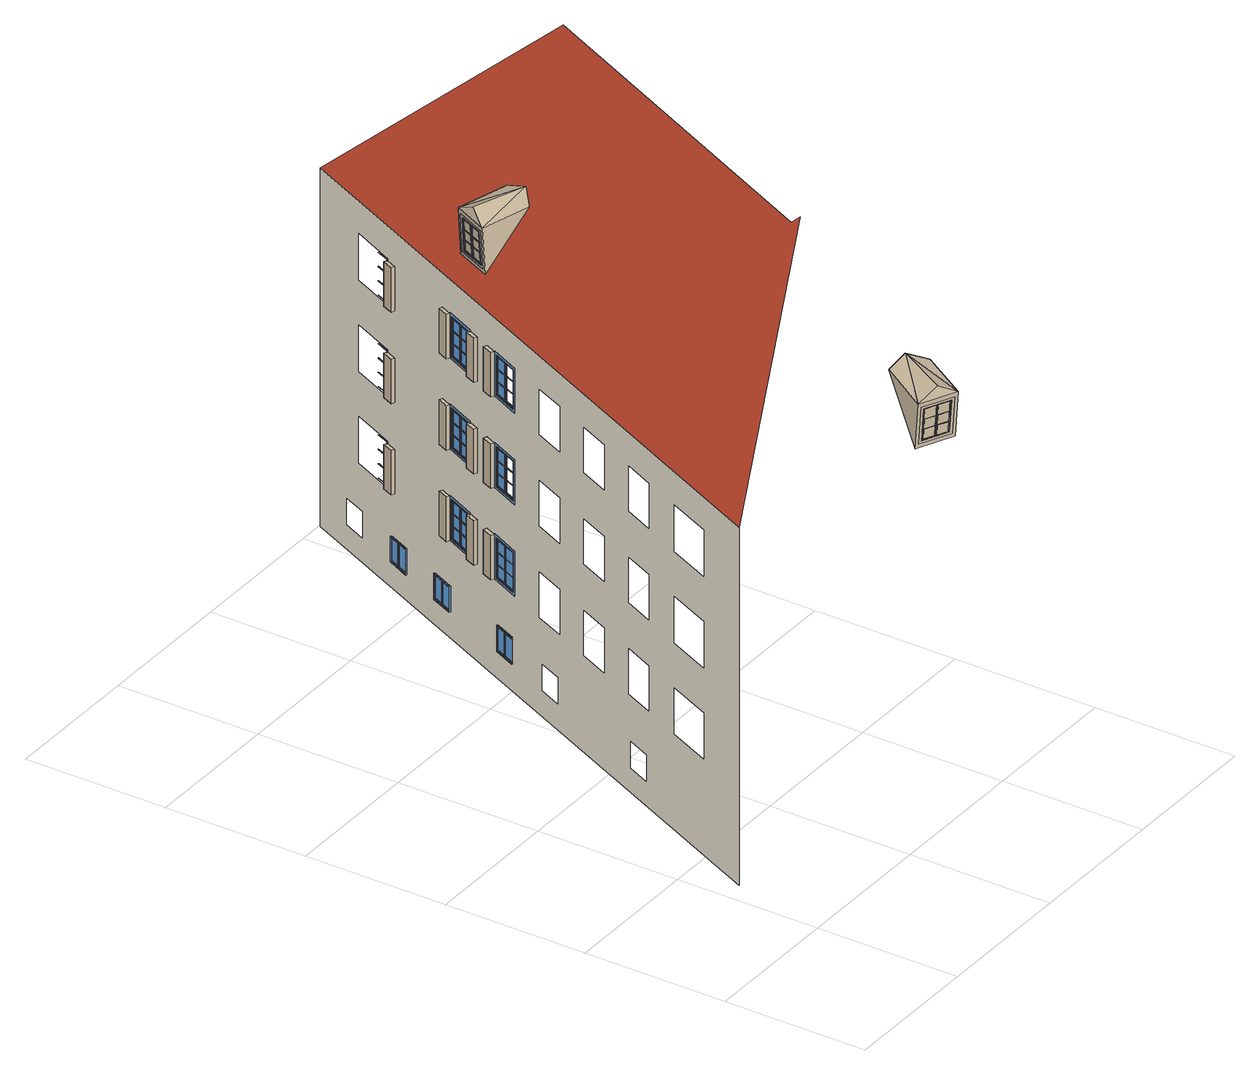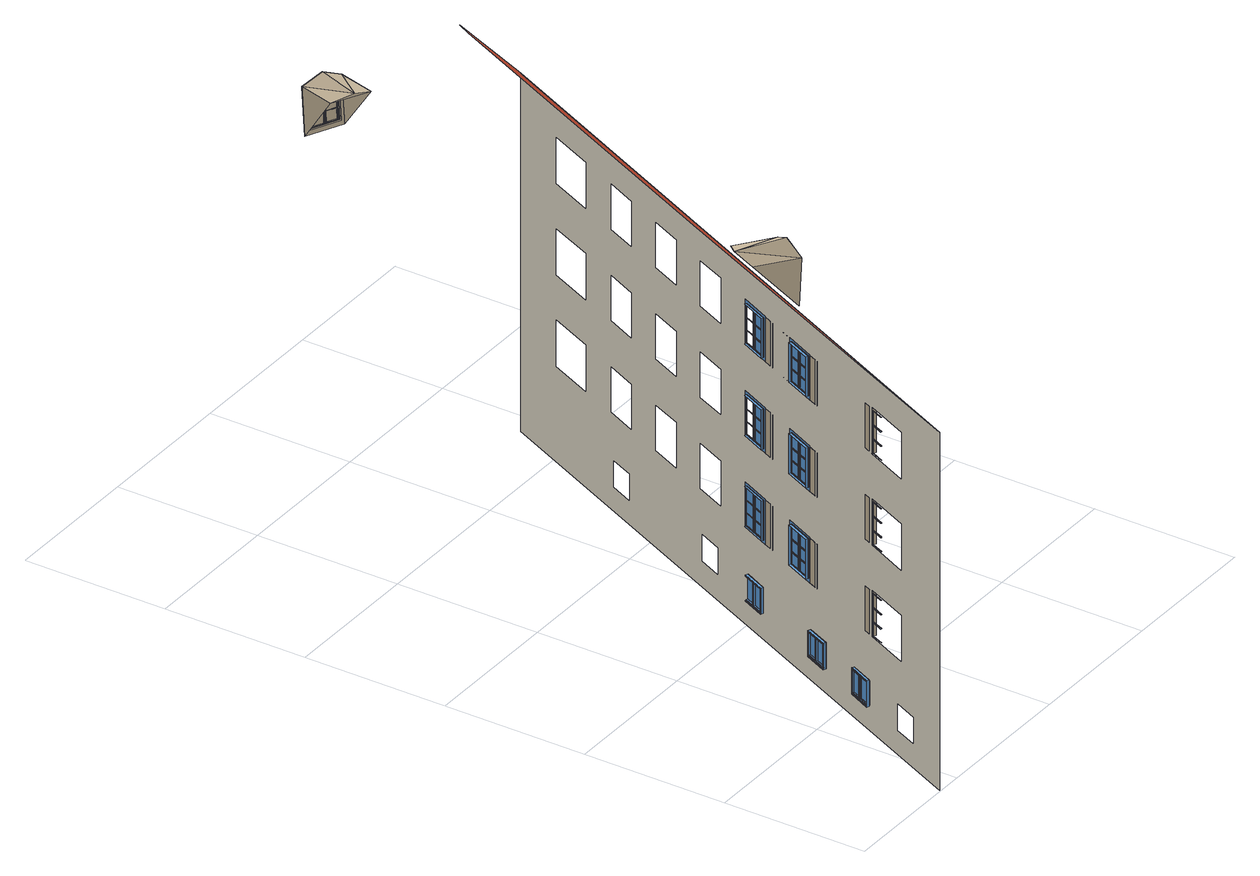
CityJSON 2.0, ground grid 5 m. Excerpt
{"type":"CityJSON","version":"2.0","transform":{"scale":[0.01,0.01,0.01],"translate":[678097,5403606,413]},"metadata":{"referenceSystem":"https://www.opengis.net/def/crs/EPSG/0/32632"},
"CityObjects":{
"building1":{"type":"Building","attributes":{"measuredHeight":18.85},"children":["building1-1","building1-2","building1-3","building1-4","building1-5","building1-6","building1-7","building1-8","building1-9","building1-10","building1-11","building1-12","building1-13","building1-14"],"geometry":[{"type":"MultiSurface","lod":"3","boundaries":[[[0,1,2,3]],[[4,5,6,7]],[[8,9,10,11]],[[12,13,14,15]],[[16,17,18,19]],[[20,21,22,23]],[[24,25,26,27]],[[28,29,30,31]],[[32,33,34,35]],[[36,37,38,39]],[[40,41,42,43]],[[12,13,44,45]],[[7,4,46,47]],[[8,9,48,49]],[[50,51,52,53],[19,18,1,0]],[[54,55,56,57]],[[58,59,51,50]],[[2,3,16,17]],[[60,55,54,61],[17,2,3,16]],[[62,63,64,65]],[[66,67,68,69]],[[70,71,72,73]],[[74,75,76,77],[78,79,80,81,82,83,57,56]],[[84,85,53,52]],[[86,87,88,89]],[[90,91,92,93]],[[94,95,96,97]],[[28,98,99,100]],[[20,101,102,103]],[[24,104,105,106]],[[40,107,108,109]],[[32,110,111,112]],[[36,113,114,115]],[[8,11,116,117]],[[12,15,118,119]],[[7,6,120,121]],[[122,123,75,76]],[[101,20,23,124]],[[104,24,27,125]],[[98,28,31,126]],[[110,32,35,127]],[[113,36,39,128]],[[107,40,43,129]],[[15,12,45,130]],[[6,7,47,131]],[[11,8,49,132]],[[83,80,79,57]],[[61,54,57,79]],[[133,134,80,83]],[[135,136,137,138]],[[139,140,141,142]],[[143,144,145,146]],[[147,148,149,150]],[[151,152,153,154]],[[155,156,157,158]],[[159,160,161,162]],[[163,164,165,166]],[[167,168,169,170]],[[171,123,122,172],[173,59,58,85,84,174,175,176]],[[17,2,1,18]],[[144,143,177,178]],[[140,139,179,180]],[[136,135,181,182]],[[156,155,183,184]],[[152,151,185,186]],[[148,147,187,188]],[[168,167,189,190]],[[164,163,191,192]],[[160,159,193,194]],[[87,86,195,196]],[[91,90,197,198]],[[95,94,199,200]],[[201,202,203,204]],[[63,62,86,87],[205,206,207,208],[209,210,211,212]],[[67,66,90,91],[213,214,215,216],[217,218,219,220]],[[71,70,94,95],[221,222,223,224],[225,226,227,228]],[[229,230,231,232],[195,65,64,196]],[[233,234,235,236],[197,69,68,198]],[[237,238,239,240],[199,73,72,200]],[[84,52,51,59]],[[173,241,242,174]],[[59,173,174,84]],[[63,62,243,244]],[[67,66,245,246]],[[71,70,247,248]],[[171,172,77,74]],[[140,249,250,141]],[[144,251,252,145]],[[136,253,254,137]],[[152,255,256,153]],[[156,257,258,157]],[[148,259,260,149]],[[164,261,262,165]],[[168,263,264,169]],[[160,265,266,161]],[[134,267,81,80]],[[143,268,269,177]],[[135,270,271,181]],[[139,272,273,179]],[[155,274,275,183]],[[147,276,277,187]],[[151,278,279,185]],[[167,280,281,189]],[[159,282,283,193]],[[163,284,285,191]],[[201,286,287,202]],[[288,286,201,204]],[[202,287,289,203]],[[205,208,207,206],[250,290,142,141],[291,138,137,254],[292,146,145,252]],[[213,216,215,214],[256,293,154,153],[294,150,149,260],[295,158,157,258]],[[221,224,223,222],[262,296,166,165],[297,162,161,266],[298,170,169,264]],[[270,135,138,291]],[[272,139,142,290]],[[268,143,146,292]],[[276,147,150,294]],[[278,151,154,293]],[[274,155,158,295]],[[282,159,162,297]],[[284,163,166,296]],[[280,167,170,298]],[[173,176,299,241]],[[140,139,272,249]],[[152,151,278,255]],[[164,163,284,261]],[[253,136,135,270]],[[251,144,143,268]],[[259,148,147,276]],[[257,156,155,274]],[[265,160,159,282]],[[263,168,167,280]],[[300,133,83,82]],[[251,144,178,301]],[[249,140,180,302]],[[253,136,182,303]],[[257,156,184,304]],[[255,152,186,305]],[[259,148,188,306]],[[263,168,190,307]],[[261,164,192,308]],[[265,160,194,309]],[[267,134,133,300],[286,287,202,201]],[[289,203,204,288,310,242,241,299]],[[175,174,242,310]],[[311,312,313,314,315]],[[249,272,290,250]],[[253,270,291,254]],[[251,268,292,252]],[[255,278,293,256]],[[259,276,294,260]],[[257,274,295,258]],[[261,284,296,262]],[[265,282,297,266]],[[263,280,298,264]],[[267,300,82,81]],[[268,251,301,269]],[[272,249,302,273]],[[270,253,303,271]],[[274,257,304,275]],[[278,255,305,279]],[[276,259,306,277]],[[280,263,307,281]],[[284,261,308,285]],[[282,265,309,283]],[[63,87,196,64]],[[67,91,198,68]],[[71,95,200,72]],[[289,287,286,288]],[[74,75,123,171]],[[87,63,244,88]],[[91,67,246,92]],[[95,71,248,96]],[[176,175,310,288,289,299]],[[316,314,313,317],[236,235,234,233],[318,319,320,321],[322,323,324,325],[326,327,328,329],[239,238,237,240],[330,331,332,333],[232,231,230,229],[334,335,336,337],[338,339,340,341],[342,343,344,345],[346,347,348,349],[350,351,352,353],[354,355,356,357],[358,359,360,361],[362,363,364,365],[366,367,368,369],[370,371,372,373,374,375],[376,377,378,379,380,381],[382,383,384,385,386,387],[388,389,390,391],[392,393,394,395],[396,397,398,399],[400,401,402,403,404,405],[406,407,408,409,410,411],[74,77,76,75],[412,413,414,415],[416,417,418,419]],[[420,421,422,423]],[[424,425,426,427]],[[428,429,430,431]],[[421,420,432,433]],[[425,424,434,435]],[[429,428,436,437]],[[438,439,440,441]],[[442,443,444,445]],[[446,447,448,449]],[[450,451,452,453]],[[454,455,456,457]],[[458,459,460,461]],[[462,463,464,465]],[[466,467,468,469]],[[470,471,472,473]],[[443,442,474,475]],[[447,446,476,477]],[[439,438,478,479]],[[455,454,480,481]],[[459,458,482,483]],[[451,450,484,485]],[[467,466,486,487]],[[471,470,488,489]],[[463,462,490,491]],[[443,492,493,444]],[[439,494,495,440]],[[447,496,497,448]],[[455,498,499,456]],[[451,500,501,452]],[[459,502,503,460]],[[467,504,505,468]],[[463,506,507,464]],[[471,508,509,472]],[[446,510,511,476]],[[438,512,513,478]],[[442,514,515,474]],[[458,516,517,482]],[[450,518,519,484]],[[454,520,521,480]],[[470,522,523,488]],[[462,524,525,490]],[[466,526,527,486]],[[528,529,530,531],[495,532,441,440],[533,449,448,497],[534,445,444,493]],[[535,536,537,538],[501,539,453,452],[540,461,460,503],[541,457,456,499]],[[542,543,544,545],[507,546,465,464],[547,473,472,509],[548,469,468,505]],[[510,446,449,533]],[[512,438,441,532]],[[514,442,445,534]],[[516,458,461,540]],[[518,450,453,539]],[[520,454,457,541]],[[522,470,473,547]],[[524,462,465,546]],[[526,466,469,548]],[[496,447,446,510]],[[492,443,442,514]],[[502,459,458,516]],[[498,455,454,520]],[[508,471,470,522]],[[504,467,466,526]],[[439,438,512,494]],[[451,450,518,500]],[[463,462,524,506]],[[492,443,475,549]],[[494,439,479,550]],[[496,447,477,551]],[[498,455,481,552]],[[500,451,485,553]],[[502,459,483,554]],[[504,467,487,555]],[[506,463,491,556]],[[508,471,489,557]],[[421,558,559,422]],[[425,560,561,426]],[[429,562,563,430]],[[420,564,565,432]],[[424,566,567,434]],[[428,568,569,436]],[[496,510,533,497]],[[492,514,534,493]],[[494,512,532,495]],[[502,516,540,503]],[[498,520,541,499]],[[500,518,539,501]],[[508,522,547,509]],[[504,526,548,505]],[[506,524,546,507]],[[514,492,549,515]],[[512,494,550,513]],[[510,496,551,511]],[[520,498,552,521]],[[518,500,553,519]],[[516,502,554,517]],[[526,504,555,527]],[[524,506,556,525]],[[522,508,557,523]],[[570,571,572,573]],[[574,575,576,577]],[[578,579,580,581]],[[582,583,584,585]],[[586,587,588,589]],[[590,591,592,593]],[[594,595,596,597]],[[598,599,600,601]],[[602,603,604,605]],[[579,578,606,607]],[[575,574,608,609]],[[571,570,610,611]],[[591,590,612,613]],[[587,586,614,615]],[[583,582,616,617]],[[603,602,618,619]],[[599,598,620,621]],[[595,594,622,623]],[[564,420,423,624]],[[566,424,427,625]],[[568,428,431,626]],[[558,421,420,564],[627,628,629,630],[528,531,530,529]],[[560,425,424,566],[631,632,633,634],[535,538,537,536]],[[562,429,428,568],[635,636,637,638],[542,545,544,543]],[[325,324,323,322],[423,422,559,624]],[[333,332,331,330],[427,426,561,625]],[[354,357,356,355],[431,430,563,626]],[[558,421,433,639]],[[560,425,435,640]],[[562,429,437,641]],[[575,642,643,576]],[[579,644,645,580]],[[571,646,647,572]],[[587,648,649,588]],[[591,650,651,592]],[[583,652,653,584]],[[599,654,655,600]],[[603,656,657,604]],[[595,658,659,596]],[[578,660,661,606]],[[570,662,663,610]],[[574,664,665,608]],[[590,666,667,612]],[[582,668,669,616]],[[586,670,671,614]],[[602,672,673,618]],[[594,674,675,622]],[[598,676,677,620]],[[627,630,629,628],[643,678,577,576],[679,573,572,647],[680,581,580,645]],[[631,634,633,632],[649,681,589,588],[682,585,584,653],[683,593,592,651]],[[635,638,637,636],[655,684,601,600],[685,597,596,659],[686,605,604,657]],[[662,570,573,679]],[[664,574,577,678]],[[660,578,581,680]],[[668,582,585,682]],[[670,586,589,681]],[[666,590,593,683]],[[674,594,597,685]],[[676,598,601,684]],[[672,602,605,686]],[[646,571,570,662]],[[644,579,578,660]],[[652,583,582,668]],[[650,591,590,666]],[[658,595,594,674]],[[656,603,602,672]],[[575,574,664,642]],[[587,586,670,648]],[[599,598,676,654]],[[644,579,607,687]],[[642,575,609,688]],[[646,571,611,689]],[[650,591,613,690]],[[648,587,615,691]],[[652,583,617,692]],[[656,603,619,693]],[[654,599,621,694]],[[658,595,623,695]],[[642,664,678,643]],[[646,662,679,647]],[[644,660,680,645]],[[648,670,681,649]],[[652,668,682,653]],[[650,666,683,651]],[[654,676,684,655]],[[658,674,685,659]],[[656,672,686,657]],[[660,644,687,661]],[[664,642,688,665]],[[662,646,689,663]],[[666,650,690,667]],[[670,648,691,671]],[[668,652,692,669]],[[672,656,693,673]],[[676,654,694,677]],[[674,658,695,675]],[[558,564,624,559]],[[560,566,625,561]],[[562,568,626,563]],[[564,558,639,565]],[[566,560,640,567]],[[568,562,641,569]],[[696,697,698,699]],[[388,391,700,701]],[[702,703,704,705]],[[706,707,708,709]],[[697,710,711,698]],[[703,712,713,704]],[[705,714,715,702]],[[708,716,717,709],[702,715,712,703]],[[718,696,699,719]],[[707,720,716,708]],[[713,704,705,714]],[[697,696,718,710],[714,713,704,705]],[[390,389,388,391],[698,711,721,722,723,724,719,699]],[[725,706,709,717]],[[701,726,389,388]],[[724,721,711,719]],[[710,718,719,711]],[[727,728,721,724]],[[729,726,701,700],[730,720,707,706,725,731,732,733]],[[714,713,712,715]],[[734,735,736,737]],[[725,717,716,720]],[[730,738,739,731]],[[720,730,731,725]],[[729,700,391,390]],[[728,740,722,721]],[[734,741,742,735]],[[735,742,743,736]],[[744,741,734,737]],[[730,733,745,738]],[[746,727,724,723]],[[740,728,727,746],[741,742,735,734]],[[743,736,737,744,747,739,738,745]],[[732,731,739,747]],[[740,746,723,722]],[[743,742,741,744]],[[390,389,726,729]],[[733,732,747,744,743,745]],[[748,749,750,751]],[[393,392,752,753]],[[754,755,756,757]],[[758,759,760,761]],[[749,762,763,750]],[[755,764,765,756]],[[757,766,767,754]],[[760,768,769,761],[754,767,764,755]],[[770,748,751,771]],[[759,772,768,760]],[[765,756,757,766]],[[749,748,770,762],[766,765,756,757]],[[395,394,393,392],[750,763,773,774,775,776,771,751]],[[777,758,761,769]],[[753,778,394,393]],[[776,773,763,771]],[[762,770,771,763]],[[779,780,773,776]],[[781,778,753,752],[782,772,759,758,777,783,784,785]],[[766,765,764,767]],[[786,787,788,789]],[[777,769,768,772]],[[782,790,791,783]],[[772,782,783,777]],[[781,752,392,395]],[[780,792,774,773]],[[786,793,794,787]],[[795,793,786,789]],[[787,794,796,788]],[[782,785,797,790]],[[798,779,776,775]],[[792,780,779,798],[793,794,787,786]],[[796,788,789,795,799,791,790,797]],[[784,783,791,799]],[[792,798,775,774]],[[796,794,793,795]],[[395,394,778,781]],[[785,784,799,795,796,797]],[[800,801,802,803]],[[804,805,806,807]],[[808,809,810,811]],[[812,813,814,815]],[[816,817,818,819]],[[820,821,822,823]],[[824,825,826,827]],[[828,829,830,831]],[[832,833,834,835]],[[801,800,836,837]],[[805,804,838,839]],[[809,808,840,841]],[[813,812,842,843]],[[817,816,844,845]],[[821,820,846,847]],[[825,824,848,849]],[[829,828,850,851]],[[833,832,852,853]],[[801,854,855,802]],[[809,856,857,810]],[[805,858,859,806]],[[813,860,861,814]],[[821,862,863,822]],[[817,864,865,818]],[[825,866,867,826]],[[833,868,869,834]],[[829,870,871,830]],[[804,872,873,838]],[[808,874,875,840]],[[800,876,877,836]],[[816,878,879,844]],[[820,880,881,846]],[[812,882,883,842]],[[828,884,885,850]],[[832,886,887,852]],[[824,888,889,848]],[[876,800,803,890]],[[874,808,811,891]]],"semantics":{"surfaces":[{"type":"Window"},{"type":"RoofSurface","klumMaterialClass":"Ceramic","klumMaterialIndex":"D201","materialUncertainty":0.3},{"type":"WallSurface"}],"values":[0,0,0,0,0,0,0,0,0,0,0,0,0,0,0,0,0,0,0,0,0,0,0,0,0,0,0,0,0,0,0,0,0,0,0,0,0,0,0,0,0,0,0,0,0,0,0,0,0,0,0,0,0,0,0,0,0,0,0,0,0,0,0,0,0,0,0,0,0,0,0,0,0,0,0,0,0,0,0,0,0,0,0,0,0,0,0,0,0,0,0,0,0,0,0,0,0,0,0,0,0,0,0,0,0,0,0,0,0,0,0,0,0,0,0,0,0,0,0,0,0,0,0,0,0,0,0,0,0,0,0,0,0,0,0,0,0,0,0,0,0,0,0,1,0,0,0,0,0,0,0,0,0,0,0,0,0,0,0,0,0,0,0,0,0,0,0,0,0,0,0,0,2,0,0,0,0,0,0,0,0,0,0,0,0,0,0,0,0,0,0,0,0,0,0,0,0,0,0,0,0,0,0,0,0,0,0,0,0,0,0,0,0,0,0,0,0,0,0,0,0,0,0,0,0,0,0,0,0,0,0,0,0,0,0,0,0,0,0,0,0,0,0,0,0,0,0,0,0,0,0,0,0,0,0,0,0,0,0,0,0,0,0,0,0,0,0,0,0,0,0,0,0,0,0,0,0,0,0,0,0,0,0,0,0,0,0,0,0,0,0,0,0,0,0,0,0,0,0,0,0,0,0,0,0,0,0,0,0,0,0,0,0,0,0,0,0,0,0,0,0,0,0,0,0,0,0,0,0,0,0,0,0,0,0,0,0,0,0,0,0,0,0,0,0,0,0,0,0,0,0,0,0,0,0,0,0,0,0,0,0,0,0,0,0,0,0,0,0,0,0,0,0,0,0,0,0,0,0,0,0,0,0,0,0,0,0,0,0,0,0,0,0,0,0,0,0,0,0,0,0,0,0,0,0,0,0,0,0,0,0,0,0,0,0,0,0,0,0,0,0,0,0,0,0,0,0,0,0,0,0,0,0,0,0,0,0,0,0,0,0,0,0,0,0,0,0,0,0,0,0,0,0,0,0,0,0,0,0,0,0,0,0,0,0,0,0,0,0,0,0,0,0,0,0,0,0,0,0,0,0,0,0,0,0]}}]},
"building1-1":{"type":"BuildingInstallation","parents":["building1"],"geometry":[{"type":"MultiSurface","lod":"3","boundaries":[[[892,893,894]],[[895,896,892,894],[897,898,899,900]],[[901,896,895]],[[902,903,904,905]],[[903,906,907,904]],[[908,902,905,909]],[[900,899,898,897],[907,909,905,904]],[[906,908,909,907]],[[892,896,910]],[[911,893,901]],[[911,893,892]],[[892,910,911]],[[896,901,911]],[[911,910,896]],[[911,892,896]],[[902,908,906,903],[912,913,914,915],[916,917,918,919]],[[908,906,920,921]],[[906,903,922,920]],[[902,908,921,923]],[[903,902,923,922]],[[924,925,926,927]],[[928,929,930,931]],[[925,928,931,926]],[[929,924,927,930]],[[932,933,934,935]],[[936,937,938,939]],[[940,936,939,941]],[[942,943,944,945]],[[943,932,935,944]],[[937,946,947,938]],[[946,940,941,947]],[[933,942,945,934]],[[912,915,914,913],[948,949,950,951],[952,953,954,955],[956,957,958,959]],[[916,919,918,917],[960,961,962,963],[964,965,966,967],[968,969,970,971]],[[972,973,974,975]],[[973,976,977,974]],[[978,972,975,979]],[[976,978,979,977]],[[980,981,982,983]],[[981,984,985,982]],[[986,987,988,989]],[[984,990,991,985]],[[992,993,994,995]],[[990,980,983,991]],[[987,992,995,988]],[[993,986,989,994]],[[942,943,932,933]],[[928,929,924,925]],[[936,937,946,940]],[[942,933,956,959]],[[928,925,948,951]],[[946,937,954,953]],[[940,946,953,952]],[[937,936,955,954]],[[943,942,959,958]],[[932,943,958,957]],[[933,932,957,956]],[[924,929,950,949]],[[929,928,951,950]],[[925,924,949,948]],[[936,940,952,955]],[[972,973,976,978]],[[990,980,981,984]],[[987,992,993,986]],[[993,992,962,961]],[[992,987,963,962]],[[987,986,960,963]],[[990,984,964,967]],[[981,980,966,965]],[[972,978,968,971]],[[984,981,965,964]],[[973,972,971,970]],[[986,993,961,960]],[[980,990,967,966]],[[976,973,970,969]],[[978,976,969,968]]]}]},
"building1-2":{"type":"BuildingInstallation","attributes":{"materialClass":"Wood","materialName":"PaintedWood","materialUncertainty":0.3},"parents":["building1"],"geometry":[{"type":"MultiSurface","lod":"3","boundaries":[[[996,997,998,236]],[[236,999,1000,996]],[[997,1001,1002,998]],[[998,1002,999,236]],[[1001,1000,999,1002]],[[996,1000,1001,997]]]}]},
"building1-3":{"type":"BuildingInstallation","attributes":{"materialClass":"Wood","materialName":"PaintedWood","materialUncertainty":0.3},"parents":["building1"],"geometry":[{"type":"MultiSurface","lod":"3","boundaries":[[[1003,1004,1005,232]],[[232,1006,1007,1003]],[[1004,1008,1009,1005]],[[1005,1009,1006,232]],[[1008,1007,1006,1009]],[[1003,1007,1008,1004]]]}]},
"building1-4":{"type":"BuildingInstallation","attributes":{"materialClass":"Wood","materialName":"PaintedWood","materialUncertainty":0.3},"parents":["building1"],"geometry":[{"type":"MultiSurface","lod":"3","boundaries":[[[1010,1011,1012,240]],[[240,1013,1014,1010]],[[1011,1015,1016,1012]],[[1012,1016,1013,240]],[[1015,1014,1013,1016]],[[1010,1014,1015,1011]]]}]},
"building1-5":{"type":"BuildingInstallation","attributes":{"materialClass":"Wood","materialName":"PaintedWood","materialUncertainty":0.3},"parents":["building1"],"geometry":[{"type":"MultiSurface","lod":"3","boundaries":[[[333,1017,1018,1019]],[[1019,1020,1021,333]],[[1017,1022,1023,1018]],[[1018,1023,1020,1019]],[[1022,1021,1020,1023]],[[333,1021,1022,1017]]]}]},
"building1-6":{"type":"BuildingInstallation","attributes":{"materialClass":"Wood","materialName":"PaintedWood","materialUncertainty":0.3},"parents":["building1"],"geometry":[{"type":"MultiSurface","lod":"3","boundaries":[[[354,1024,1025,1026]],[[1026,1027,1028,354]],[[1024,1029,1030,1025]],[[1025,1030,1027,1026]],[[1029,1028,1027,1030]],[[354,1028,1029,1024]]]}]},
"building1-7":{"type":"BuildingInstallation","attributes":{"materialClass":"Wood","materialName":"PaintedWood","materialUncertainty":0.3},"parents":["building1"],"geometry":[{"type":"MultiSurface","lod":"3","boundaries":[[[325,1031,1032,1033]],[[1033,1034,1035,325]],[[1031,1036,1037,1032]],[[1032,1037,1034,1033]],[[1036,1035,1034,1037]],[[325,1035,1036,1031]]]}]},
"building1-8":{"type":"BuildingInstallation","attributes":{"materialClass":"Wood","materialName":"PaintedWood","materialUncertainty":0.3},"parents":["building1"],"geometry":[{"type":"MultiSurface","lod":"3","boundaries":[[[1038,1039,1040,322]],[[322,1041,1042,1038]],[[1039,1043,1044,1040]],[[1040,1044,1041,322]],[[1043,1042,1041,1044]],[[1038,1042,1043,1039]]]}]},
"building1-9":{"type":"BuildingInstallation","attributes":{"materialClass":"Wood","materialName":"PaintedWood","materialUncertainty":0.3},"parents":["building1"],"geometry":[{"type":"MultiSurface","lod":"3","boundaries":[[[1045,1046,1047,355]],[[355,1048,1049,1045]],[[1046,1050,1051,1047]],[[1047,1051,1048,355]],[[1050,1049,1048,1051]],[[1045,1049,1050,1046]]]}]},
"building1-10":{"type":"BuildingInstallation","attributes":{"materialClass":"Wood","materialName":"PaintedWood","materialUncertainty":0.3},"parents":["building1"],"geometry":[{"type":"MultiSurface","lod":"3","boundaries":[[[1052,1053,1054,330]],[[330,1055,1056,1052]],[[1053,1057,1058,1054]],[[1054,1058,1055,330]],[[1057,1056,1055,1058]],[[1052,1056,1057,1053]]]}]},
"building1-11":{"type":"BuildingInstallation","parents":["building1"],"geometry":[{"type":"MultiSurface","lod":"3","boundaries":[[[1059,1060,1061]],[[1062,1063,1061]],[[1064,1065,1066,1067],[1068,1069,1070,1071]],[[1059,1072,1073]],[[1074,1075,1068,1071]],[[1076,1062,1059,1073],[1067,1066,1065,1064]],[[1077,1074,1071,1070]],[[1078,1077,1070,1069]],[[1061,1060,1062]],[[1059,1062,1060]],[[1061,1072,1063]],[[1063,1062,1076]],[[1075,1078,1069,1068]],[[1061,1072,1059]],[[1061,1059,1062]],[[1077,1078,1075,1074],[1079,1080,1081,1082],[1083,1084,1085,1086]],[[1074,1077,1087,1088]],[[1075,1074,1088,1089]],[[1078,1075,1089,1090]],[[1077,1078,1090,1087]],[[1079,1082,1081,1080],[1091,1092,1093,1094],[1095,1096,1097,1098],[1099,1100,1101,1102]],[[1103,1104,1105,1106]],[[1107,1108,1109,1110]],[[1111,1103,1106,1112]],[[1108,1113,1114,1109]],[[1104,1115,1116,1105]],[[1117,1118,1119,1120]],[[1118,1121,1122,1119]],[[1123,1117,1120,1124]],[[1115,1111,1112,1116]],[[1121,1123,1124,1122]],[[1125,1107,1110,1126]],[[1113,1125,1126,1114]],[[1083,1086,1085,1084],[1127,1128,1129,1130],[1131,1132,1133,1134],[1135,1136,1137,1138]],[[1139,1140,1141,1142]],[[1140,1143,1144,1141]],[[1145,1146,1147,1148]],[[1149,1145,1148,1150]],[[1143,1151,1152,1144]],[[1153,1154,1155,1156]],[[1154,1157,1158,1155]],[[1157,1159,1160,1158]],[[1146,1161,1162,1147]],[[1161,1149,1150,1162]],[[1159,1153,1156,1160]],[[1151,1139,1142,1152]],[[1153,1154,1157,1159]],[[1139,1140,1143,1151]],[[1145,1146,1161,1149]],[[1151,1143,1128,1127]],[[1149,1161,1132,1131]],[[1139,1151,1127,1130]],[[1143,1140,1129,1128]],[[1154,1153,1138,1137]],[[1145,1149,1131,1134]],[[1146,1145,1134,1133]],[[1159,1157,1136,1135]],[[1161,1146,1133,1132]],[[1157,1154,1137,1136]],[[1153,1159,1135,1138]],[[1140,1139,1130,1129]],[[1115,1111,1103,1104]],[[1121,1123,1117,1118]],[[1125,1107,1108,1113]],[[1123,1121,1094,1093]],[[1121,1118,1091,1094]],[[1108,1107,1097,1096]],[[1111,1115,1102,1101]],[[1104,1103,1100,1099]],[[1103,1111,1101,1100]],[[1117,1123,1093,1092]],[[1125,1113,1095,1098]],[[1118,1117,1092,1091]],[[1113,1108,1096,1095]],[[1115,1104,1099,1102]],[[1107,1125,1098,1097]]]}]},
"building1-12":{"type":"BuildingInstallation","attributes":{"materialClass":"Wood","materialName":"PaintedWood","materialUncertainty":0.3},"parents":["building1"],"geometry":[{"type":"MultiSurface","lod":"3","boundaries":[[[358,1163,1164,1165]],[[1165,1166,1167,358]],[[1163,1168,1169,1164]],[[1164,1169,1166,1165]],[[1168,1167,1166,1169]],[[358,1167,1168,1163]]]}]},
"building1-13":{"type":"BuildingInstallation","attributes":{"materialClass":"Wood","materialName":"PaintedWood","materialUncertainty":0.3},"parents":["building1"],"geometry":[{"type":"MultiSurface","lod":"3","boundaries":[[[364,1170,1171,1172]],[[1172,1173,1174,364]],[[1170,1175,1176,1171]],[[1171,1176,1173,1172]],[[1175,1174,1173,1176]],[[364,1174,1175,1170]]]}]},
"building1-14":{"type":"BuildingInstallation","attributes":{"materialClass":"Wood","materialName":"PaintedWood","materialUncertainty":0.3},"parents":["building1"],"geometry":[{"type":"MultiSurface","lod":"3","boundaries":[[[366,1177,1178,1179]],[[1179,1180,1181,366]],[[1177,1182,1183,1178]],[[1178,1183,1180,1179]],[[1182,1181,1180,1183]],[[366,1181,1182,1177]]]}]}
},
"vertices":[
[633,1504,274],[650,1539,274],[645,1541,274],[629,1506,274],[626,1501,539],[626,1501,581],[643,1538,581],[643,1538,539],[643,1538,495],[626,1501,495],[626,1501,537],[643,1538,537],[643,1538,451],[626,1501,451],[626,1501,493],[643,1538,493],[629,1506,196],[645,1541,196],[650,1539,196],[633,1504,196],[643,1538,771],[626,1501,771],[628,1501,771],[645,1537,771],[643,1538,859],[626,1501,859],[628,1501,859],[645,1537,859],[643,1538,815],[626,1501,815],[628,1501,815],[645,1537,815],[643,1538,1091],[626,1501,1091],[628,1501,1091],[645,1537,1091],[643,1538,1179],[626,1501,1179],[628,1501,1179],[645,1537,1179],[643,1538,1135],[626,1501,1135],[628,1501,1135],[645,1537,1135],[628,1501,451],[645,1537,451],[628,1501,539],[645,1537,539],[628,1501,495],[645,1537,495],[633,1503,278],[651,1540,278],[651,1540,192],[633,1503,192],[646,1542,278],[628,1505,278],[626,1506,278],[644,1543,278],[635,1501,278],[653,1539,278],[628,1505,192],[646,1542,192],[623,1497,766],[664,1585,766],[663,1586,766],[622,1498,766],[623,1497,1086],[664,1585,1086],[663,1586,1086],[622,1498,1086],[623,1497,446],[664,1585,446],[663,1586,446],[622,1498,446],[663,1584,281],[663,1584,189],[626,1505,189],[626,1505,281],[626,1506,192],[644,1543,192],[644,1545,192],[662,1583,192],[662,1583,278],[644,1545,278],[653,1539,192],[635,1501,192],[623,1497,906],[664,1585,906],[671,1582,906],[630,1495,906],[623,1497,1225],[664,1585,1225],[671,1582,1225],[630,1495,1225],[623,1497,586],[664,1585,586],[671,1582,586],[630,1495,586],[643,1538,857],[642,1538,857],[642,1538,815],[643,1538,813],[642,1538,813],[642,1538,771],[643,1538,901],[642,1538,901],[642,1538,859],[643,1538,1177],[642,1538,1177],[642,1538,1135],[643,1538,1133],[642,1538,1133],[642,1538,1091],[643,1538,1221],[642,1538,1221],[642,1538,1179],[642,1538,537],[642,1538,495],[642,1538,493],[642,1538,451],[642,1538,581],[642,1538,539],[634,1500,189],[672,1580,189],[645,1537,813],[645,1537,901],[645,1537,857],[645,1537,1133],[645,1537,1221],[645,1537,1177],[645,1537,493],[645,1537,581],[645,1537,537],[647,1544,278],[647,1544,192],[646,1544,857],[646,1544,815],[645,1544,815],[645,1544,857],[646,1544,901],[646,1544,859],[645,1544,859],[645,1544,901],[646,1544,813],[646,1544,771],[645,1544,771],[645,1544,813],[646,1544,1177],[646,1544,1135],[645,1544,1135],[645,1544,1177],[646,1544,1221],[646,1544,1179],[645,1544,1179],[645,1544,1221],[646,1544,1133],[646,1544,1091],[645,1544,1091],[645,1544,1133],[646,1544,537],[646,1544,495],[645,1544,495],[645,1544,537],[646,1544,581],[646,1544,539],[645,1544,539],[645,1544,581],[646,1544,493],[646,1544,451],[645,1544,451],[645,1544,493],[672,1580,281],[634,1500,281],[653,1541,278],[653,1541,192],[671,1579,192],[671,1579,278],[648,1543,813],[648,1543,771],[648,1543,901],[648,1543,859],[648,1543,857],[648,1543,815],[648,1543,1133],[648,1543,1091],[648,1543,1221],[648,1543,1179],[648,1543,1177],[648,1543,1135],[648,1543,493],[648,1543,451],[648,1543,581],[648,1543,539],[648,1543,537],[648,1543,495],[622,1498,906],[663,1586,906],[622,1498,1225],[663,1586,1225],[622,1498,586],[663,1586,586],[647,1545,196],[647,1545,274],[652,1543,274],[652,1543,196],[644,1543,769],[663,1583,769],[663,1583,903],[644,1543,903],[624,1500,769],[643,1540,769],[643,1540,903],[624,1500,903],[644,1543,1089],[663,1583,1089],[663,1583,1223],[644,1543,1223],[624,1500,1089],[643,1540,1089],[643,1540,1223],[624,1500,1223],[644,1543,449],[663,1583,449],[663,1583,583],[644,1543,583],[624,1500,449],[643,1540,449],[643,1540,583],[624,1500,583],[618,1489,757],[618,1489,915],[668,1594,915],[668,1594,757],[618,1489,1077],[618,1489,1235],[668,1594,1235],[668,1594,1077],[618,1489,437],[618,1489,595],[668,1594,595],[668,1594,437],[651,1542,278],[651,1542,192],[630,1495,766],[671,1582,766],[630,1495,1086],[671,1582,1086],[630,1495,446],[671,1582,446],[663,1580,859],[662,1581,859],[663,1580,771],[662,1581,771],[663,1580,815],[662,1581,815],[663,1580,1179],[662,1581,1179],[663,1580,1091],[662,1581,1091],[663,1580,1135],[662,1581,1135],[663,1580,539],[662,1581,539],[663,1580,451],[662,1581,451],[663,1580,495],[662,1581,495],[665,1582,192],[663,1580,813],[665,1579,813],[663,1580,857],[665,1579,857],[663,1580,901],[665,1579,901],[663,1580,1133],[665,1579,1133],[663,1580,1177],[665,1579,1177],[663,1580,1221],[665,1579,1221],[663,1580,493],[665,1579,493],[663,1580,537],[665,1579,537],[663,1580,581],[665,1579,581],[664,1581,196],[664,1581,274],[669,1579,196],[669,1579,274],[662,1581,901],[662,1581,857],[662,1581,813],[662,1581,1221],[662,1581,1177],[662,1581,1133],[662,1581,581],[662,1581,537],[662,1581,493],[669,1579,278],[665,1582,278],[665,1579,771],[665,1579,859],[665,1579,815],[665,1579,1091],[665,1579,1179],[665,1579,1135],[665,1579,451],[665,1579,539],[665,1579,495],[669,1579,192],[788,615,1956],[1343,1796,1960],[1089,2496,1352],[75,328,1352],[797,588,1980],[75,328,98],[1089,2496,98],[510,1258,1235],[510,1258,1077],[559,1363,1077],[559,1363,1235],[776,1825,757],[776,1825,915],[726,1720,915],[726,1720,757],[451,1132,1077],[451,1132,1235],[402,1027,1235],[402,1027,1077],[776,1825,1077],[776,1825,1235],[726,1720,1235],[726,1720,1077],[294,796,1077],[343,901,1077],[343,901,1235],[294,796,1235],[451,1132,915],[402,1027,915],[402,1027,757],[451,1132,757],[510,1258,757],[559,1363,757],[559,1363,915],[510,1258,915],[343,901,757],[343,901,915],[294,796,915],[294,796,757],[510,1258,595],[510,1258,437],[559,1363,437],[559,1363,595],[726,1720,437],[776,1825,437],[776,1825,595],[726,1720,595],[926,2147,1075],[997,2298,1075],[997,2298,1237],[926,2147,1237],[997,2298,597],[926,2147,597],[926,2147,435],[997,2298,435],[926,2147,755],[997,2298,755],[997,2298,917],[926,2147,917],[232,664,909],[232,664,915],[162,513,915],[162,513,909],[162,513,753],[232,664,753],[162,513,1229],[162,513,1073],[232,664,1073],[232,664,1229],[232,664,1235],[162,513,1235],[162,513,589],[162,513,433],[232,664,433],[232,664,589],[232,664,595],[162,513,595],[777,1828,183],[814,1908,183],[814,1908,275],[777,1828,275],[882,2054,275],[882,2054,183],[920,2133,183],[920,2133,275],[988,2279,275],[988,2279,183],[1025,2359,183],[1025,2359,275],[451,1132,437],[451,1132,593],[451,1132,595],[402,1027,595],[402,1027,593],[402,1027,437],[343,901,437],[343,901,593],[343,901,595],[294,796,595],[294,796,593],[294,796,437],[514,1267,281],[514,1267,189],[552,1347,189],[552,1347,281],[339,891,275],[301,811,275],[301,811,183],[339,891,183],[731,1728,906],[731,1728,766],[730,1729,766],[730,1729,906],[731,1728,1225],[731,1728,1086],[730,1729,1086],[730,1729,1225],[731,1728,586],[731,1728,446],[730,1729,446],[730,1729,586],[738,1725,906],[738,1725,766],[738,1725,1225],[738,1725,1086],[738,1725,586],[738,1725,446],[734,1732,901],[734,1732,859],[733,1733,859],[733,1733,901],[734,1732,813],[734,1732,771],[733,1733,771],[733,1733,813],[734,1732,857],[734,1732,815],[733,1733,815],[733,1733,857],[734,1732,1221],[734,1732,1179],[733,1733,1179],[733,1733,1221],[734,1732,1133],[734,1732,1091],[733,1733,1091],[733,1733,1133],[734,1732,1177],[734,1732,1135],[733,1733,1135],[733,1733,1177],[734,1732,581],[734,1732,539],[733,1733,539],[733,1733,581],[734,1732,493],[734,1732,451],[733,1733,451],[733,1733,493],[734,1732,537],[734,1732,495],[733,1733,495],[733,1733,537],[736,1732,813],[736,1732,771],[736,1732,857],[736,1732,815],[736,1732,901],[736,1732,859],[736,1732,1133],[736,1732,1091],[736,1732,1177],[736,1732,1135],[736,1732,1221],[736,1732,1179],[736,1732,493],[736,1732,451],[736,1732,537],[736,1732,495],[736,1732,581],[736,1732,539],[751,1769,771],[750,1769,771],[751,1769,859],[750,1769,859],[751,1769,815],[750,1769,815],[751,1769,1091],[750,1769,1091],[751,1769,1179],[750,1769,1179],[751,1769,1135],[750,1769,1135],[751,1769,451],[750,1769,451],[751,1769,539],[750,1769,539],[751,1769,495],[750,1769,495],[751,1769,857],[753,1768,857],[751,1769,901],[753,1768,901],[751,1769,813],[753,1768,813],[751,1769,1177],[753,1768,1177],[751,1769,1221],[753,1768,1221],[751,1769,1133],[753,1768,1133],[751,1769,537],[753,1768,537],[751,1769,581],[753,1768,581],[751,1769,493],[753,1768,493],[732,1731,769],[732,1731,903],[751,1771,903],[751,1771,769],[750,1769,901],[750,1769,857],[750,1769,813],[732,1731,1089],[732,1731,1223],[751,1771,1223],[751,1771,1089],[750,1769,1221],[750,1769,1177],[750,1769,1133],[732,1731,449],[732,1731,583],[751,1771,583],[751,1771,449],[750,1769,581],[750,1769,537],[750,1769,493],[753,1768,771],[753,1768,859],[753,1768,815],[753,1768,1091],[753,1768,1179],[753,1768,1135],[753,1768,451],[753,1768,539],[753,1768,495],[772,1816,766],[771,1817,766],[772,1816,1086],[771,1817,1086],[772,1816,446],[771,1817,446],[772,1816,906],[779,1813,906],[772,1816,1225],[779,1813,1225],[772,1816,586],[779,1813,586],[754,1775,857],[754,1775,815],[753,1775,815],[753,1775,857],[754,1775,901],[754,1775,859],[753,1775,859],[753,1775,901],[754,1775,813],[754,1775,771],[753,1775,771],[753,1775,813],[754,1775,1177],[754,1775,1135],[753,1775,1135],[753,1775,1177],[754,1775,1221],[754,1775,1179],[753,1775,1179],[753,1775,1221],[754,1775,1133],[754,1775,1091],[753,1775,1091],[753,1775,1133],[754,1775,537],[754,1775,495],[753,1775,495],[753,1775,537],[754,1775,581],[754,1775,539],[753,1775,539],[753,1775,581],[754,1775,493],[754,1775,451],[753,1775,451],[753,1775,493],[756,1774,813],[756,1774,771],[756,1774,901],[756,1774,859],[756,1774,857],[756,1774,815],[756,1774,1133],[756,1774,1091],[756,1774,1221],[756,1774,1179],[756,1774,1177],[756,1774,1135],[756,1774,493],[756,1774,451],[756,1774,581],[756,1774,539],[756,1774,537],[756,1774,495],[771,1817,906],[771,1817,1225],[771,1817,586],[752,1774,769],[771,1813,769],[771,1813,903],[752,1774,903],[752,1774,1089],[771,1813,1089],[771,1813,1223],[752,1774,1223],[752,1774,449],[771,1813,449],[771,1813,583],[752,1774,583],[779,1813,766],[779,1813,1086],[779,1813,446],[771,1811,859],[770,1812,859],[771,1811,771],[770,1812,771],[771,1811,815],[770,1812,815],[771,1811,1179],[770,1812,1179],[771,1811,1091],[770,1812,1091],[771,1811,1135],[770,1812,1135],[771,1811,539],[770,1812,539],[771,1811,451],[770,1812,451],[771,1811,495],[770,1812,495],[771,1811,813],[773,1811,813],[771,1811,857],[773,1811,857],[771,1811,901],[773,1811,901],[771,1811,1133],[773,1811,1133],[771,1811,1177],[773,1811,1177],[771,1811,1221],[773,1811,1221],[771,1811,493],[773,1811,493],[771,1811,537],[773,1811,537],[771,1811,581],[773,1811,581],[770,1812,901],[770,1812,857],[770,1812,813],[770,1812,1221],[770,1812,1177],[770,1812,1133],[770,1812,581],[770,1812,537],[770,1812,493],[773,1811,771],[773,1811,859],[773,1811,815],[773,1811,1091],[773,1811,1179],[773,1811,1135],[773,1811,451],[773,1811,539],[773,1811,495],[780,1828,272],[780,1828,186],[777,1829,186],[777,1829,272],[786,1824,275],[786,1824,183],[784,1827,190],[784,1827,268],[780,1829,268],[780,1829,190],[786,1825,186],[786,1825,272],[784,1826,272],[784,1826,186],[797,1866,186],[795,1867,186],[801,1862,268],[796,1864,268],[796,1864,190],[801,1862,190],[802,1863,272],[802,1863,186],[797,1866,272],[795,1867,272],[804,1862,272],[795,1868,186],[814,1906,186],[814,1906,272],[795,1868,272],[804,1862,186],[823,1903,183],[798,1867,272],[798,1867,186],[823,1903,275],[805,1864,272],[805,1864,186],[822,1902,186],[822,1902,272],[798,1868,190],[798,1868,268],[803,1866,268],[803,1866,190],[802,1865,272],[802,1865,186],[816,1905,186],[815,1904,190],[815,1904,268],[820,1903,268],[820,1903,190],[820,1903,272],[816,1905,272],[820,1903,186],[885,2054,272],[885,2054,186],[883,2055,186],[883,2055,272],[891,2050,275],[891,2050,183],[890,2053,190],[890,2053,268],[886,2055,268],[886,2055,190],[892,2051,186],[892,2051,272],[890,2052,272],[890,2052,186],[903,2092,186],[901,2093,186],[907,2088,268],[902,2090,268],[902,2090,190],[907,2088,190],[907,2090,272],[907,2090,186],[903,2092,272],[901,2093,272],[910,2088,272],[901,2094,186],[919,2133,186],[919,2133,272],[901,2094,272],[910,2088,186],[929,2129,183],[904,2093,272],[904,2093,186],[929,2129,275],[910,2090,272],[910,2090,186],[928,2128,186],[928,2128,272],[904,2094,190],[904,2094,268],[908,2092,268],[908,2092,190],[908,2091,272],[908,2091,186],[921,2131,186],[921,2130,190],[921,2130,268],[926,2129,190],[926,2129,268],[926,2129,272],[921,2131,272],[926,2129,186],[930,2152,860],[930,2152,812],[929,2153,812],[929,2153,860],[930,2152,810],[930,2152,761],[929,2153,761],[929,2153,810],[930,2152,911],[930,2152,862],[929,2153,862],[929,2153,911],[930,2152,1180],[930,2152,1132],[929,2153,1132],[929,2153,1180],[930,2152,1130],[930,2152,1081],[929,2153,1081],[929,2153,1130],[930,2152,1231],[930,2152,1182],[929,2153,1182],[929,2153,1231],[930,2152,540],[930,2152,492],[929,2153,492],[929,2153,540],[930,2152,490],[930,2152,441],[929,2153,441],[929,2153,490],[930,2152,591],[930,2152,542],[929,2153,542],[929,2153,591],[931,2152,860],[931,2152,812],[931,2152,810],[931,2152,761],[931,2152,911],[931,2152,862],[931,2152,1180],[931,2152,1132],[931,2152,1130],[931,2152,1081],[931,2152,1231],[931,2152,1182],[931,2152,540],[931,2152,492],[931,2152,490],[931,2152,441],[931,2152,591],[931,2152,542],[950,2196,812],[949,2197,812],[950,2196,862],[949,2197,862],[950,2196,761],[949,2197,761],[950,2196,1132],[949,2197,1132],[950,2196,1182],[949,2197,1182],[950,2196,1081],[949,2197,1081],[950,2196,492],[949,2197,492],[950,2196,542],[949,2197,542],[950,2196,441],[949,2197,441],[950,2196,810],[952,2195,810],[950,2196,911],[952,2195,911],[950,2196,860],[952,2195,860],[950,2196,1130],[952,2195,1130],[950,2196,1231],[952,2195,1231],[950,2196,1180],[952,2195,1180],[950,2196,490],[952,2195,490],[950,2196,591],[952,2195,591],[950,2196,540],[952,2195,540],[949,2197,860],[949,2197,911],
[663,77,1566],[737,233,1596],[670,93,1401],[796,33,1401],[788,18,1566],[679,87,1415],[673,74,1550],[778,24,1550],[784,37,1415],[858,165,1594],[688,83,1423],[683,72,1542],[682,71,1542],[688,82,1423],[770,30,1542],[770,29,1542],[776,42,1423],[775,41,1423],[732,54,1602],[808,221,1622],[731,63,1425],[691,82,1425],[685,71,1540],[725,52,1540],[773,42,1425],[733,61,1425],[728,51,1540],[768,32,1540],[773,37,1544],[779,48,1425],[686,78,1544],[691,90,1425],[688,71,1538],[689,74,1502],[690,76,1503],[689,73,1539],[726,57,1502],[724,54,1538],[725,56,1539],[727,59,1503],[728,61,1463],[691,78,1463],[692,80,1464],[728,63,1464],[691,78,1465],[727,61,1465],[728,63,1465],[692,80,1465],[690,75,1501],[690,76,1501],[693,81,1427],[729,64,1427],[730,66,1428],[694,83,1428],[726,57,1501],[727,59,1501],[689,73,1502],[687,70,1538],[724,53,1538],[725,56,1502],[689,74,1500],[725,56,1500],[727,60,1464],[691,77,1464],[691,77,1463],[727,60,1463],[729,63,1427],[692,80,1427],[731,53,1502],[730,50,1538],[766,33,1538],[768,36,1502],[731,53,1500],[768,36,1500],[769,40,1464],[733,57,1464],[733,57,1463],[769,40,1463],[771,43,1427],[735,60,1427],[735,61,1427],[771,44,1427],[772,46,1428],[736,63,1428],[770,41,1463],[771,43,1464],[734,58,1463],[734,60,1464],[770,41,1465],[768,37,1501],[769,39,1501],[771,42,1465],[732,54,1501],[733,56,1501],[732,54,1502],[768,37,1502],[769,39,1503],[733,56,1503],[733,58,1465],[734,60,1465],[767,34,1538],[730,51,1538],[731,53,1539],[768,36,1539],
[685,1632,1077],[685,1632,1233],[668,1594,1233],[656,1600,1077],[673,1638,1077],[673,1638,1233],[656,1600,1233],
[685,1632,757],[685,1632,913],[668,1594,913],[656,1600,757],[673,1638,757],[673,1638,913],[656,1600,913],
[685,1632,437],[685,1632,593],[668,1594,593],[656,1600,437],[673,1638,437],[673,1638,593],[656,1600,593],
[726,1720,1233],[709,1683,1233],[709,1683,1077],[697,1688,1077],[714,1726,1077],[714,1726,1233],[697,1688,1233],
[726,1720,593],[709,1683,593],[709,1683,437],[697,1688,437],[714,1726,437],[714,1726,593],[697,1688,593],
[726,1720,913],[709,1683,913],[709,1683,757],[697,1688,757],[714,1726,757],[714,1726,913],[697,1688,913],
[793,1863,757],[793,1863,913],[776,1825,913],[764,1831,757],[781,1868,757],[781,1868,913],[764,1831,913],
[793,1863,437],[793,1863,593],[776,1825,593],[764,1831,437],[781,1868,437],[781,1868,593],[764,1831,593],
[793,1863,1077],[793,1863,1233],[776,1825,1233],[764,1831,1077],[781,1868,1077],[781,1868,1233],[764,1831,1233],
[808,1818,1589],[787,1749,1625],[955,1673,1637],[749,1693,1589],[898,1623,1611],[763,1700,1437],[755,1703,1573],[804,1808,1573],[812,1805,1437],[760,1712,1565],[766,1708,1445],[807,1796,1445],[801,1799,1565],[965,1745,1612],[817,1814,1424],[802,1799,1565],[761,1711,1565],[758,1688,1424],[808,1796,1445],[767,1708,1445],[788,1753,1448],[807,1793,1448],[801,1796,1563],[782,1756,1563],[768,1711,1448],[787,1751,1448],[781,1754,1563],[762,1714,1563],[815,1792,1447],[808,1796,1567],[768,1708,1567],[774,1705,1447],[802,1793,1525],[800,1794,1561],[783,1758,1561],[785,1757,1525],[802,1793,1523],[785,1757,1523],[787,1756,1487],[804,1792,1487],[804,1792,1486],[787,1756,1486],[789,1755,1449],[806,1791,1449],[788,1755,1486],[805,1792,1486],[807,1791,1486],[790,1755,1486],[788,1755,1488],[786,1757,1524],[788,1756,1524],[790,1755,1488],[790,1755,1450],[792,1754,1450],[803,1793,1524],[805,1792,1524],[807,1791,1450],[809,1790,1450],[801,1794,1561],[803,1793,1525],[805,1792,1526],[803,1793,1562],[786,1757,1525],[788,1756,1526],[784,1757,1561],[786,1757,1562],[805,1792,1488],[807,1791,1488],[782,1751,1525],[780,1752,1561],[763,1715,1561],[765,1714,1525],[782,1751,1523],[765,1714,1523],[767,1713,1487],[784,1750,1487],[784,1750,1486],[767,1713,1486],[769,1712,1449],[786,1749,1449],[766,1714,1525],[764,1715,1561],[766,1714,1562],[768,1713,1526],[781,1751,1561],[783,1750,1562],[785,1749,1488],[768,1713,1488],[770,1712,1488],[787,1749,1488],[783,1750,1524],[785,1749,1524],[783,1750,1525],[785,1750,1526],[787,1748,1450],[770,1712,1450],[772,1711,1450],[789,1747,1450],[768,1713,1486],[770,1712,1486],[785,1749,1486],[787,1748,1486],[766,1714,1524],[768,1713,1524],
[926,2147,1231],[909,2110,1231],[909,2110,1075],[897,2115,1075],[914,2153,1075],[914,2153,1231],[897,2115,1231],
[926,2147,591],[909,2110,591],[909,2110,435],[897,2115,435],[914,2153,435],[914,2153,591],[897,2115,591],
[926,2147,911],[909,2110,911],[909,2110,755],[897,2115,755],[914,2153,755],[914,2153,911],[897,2115,911]
]}
